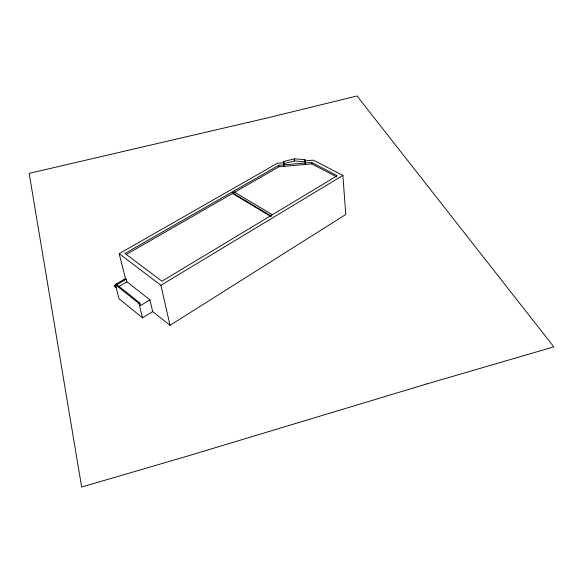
<?xml version="1.0" encoding="UTF-8"?>
<svg xmlns="http://www.w3.org/2000/svg" width="583" height="583" viewBox="0 0 583 583"><rect width="100%" height="100%" fill="white"/><g stroke="black" fill="none" stroke-linecap="round" stroke-linejoin="round"><path stroke-width="0.87" d="M305.098 160.857L304.975 159.611L294.357 158.868L283.688 161.455L283.834 162.693L277.37 163.255L119.158 253.685L125.476 278.594L126.205 279.162L126.868 281.793L149.911 299.851L152.702 311.562L170.017 325.329L345.785 214.486L342.877 175.432L313.355 160.143L305.098 160.857L305.179 162.985M125.476 278.594L115.317 284.57L119.049 298.758L142.529 317.83L152.702 311.562M149.911 299.851L140.445 305.616L139.789 302.949L116.126 284.089M115.317 284.57L138.958 303.444L139.789 302.949M119.158 253.685L160.944 285.306L342.877 175.432M118.32 286.843L126.868 281.793M116.163 287.798L114.173 285.699L117.307 283.863M119.653 282.478L121.22 281.56M122.787 280.634L125.134 279.257M116.855 284.664L126.205 279.162M126.154 254.531L232.449 193.483L270.767 216.446M234.053 192.558L279.002 166.745L311.854 163.91L336.544 176.817M278.82 165.259L124.988 253.459L161.943 281.21L337.222 175.716L311.708 162.417L278.82 165.259L279.002 166.745M232.449 193.483L232.333 192.733L233.936 191.814L272.297 214.697M284.023 166.308L283.702 163.583L294.4 160.988L305.055 161.739L305.332 164.472M232.333 192.733L271.438 216.14M114.173 285.699L115.995 287.164M138.958 303.444L142.529 317.83M160.944 285.306L170.017 325.329M311.708 162.417L311.854 163.91M304.975 159.611L305.055 161.739M294.357 158.868L294.4 160.988M283.834 162.693L283.848 164.821M283.688 161.455L283.702 163.583M426.873 383.913L185.554 456.678L81.656 487.024L29.15 173.37L267.75 117.839L357.044 95.976L553.85 346.878L426.873 383.913"/></g></svg>
